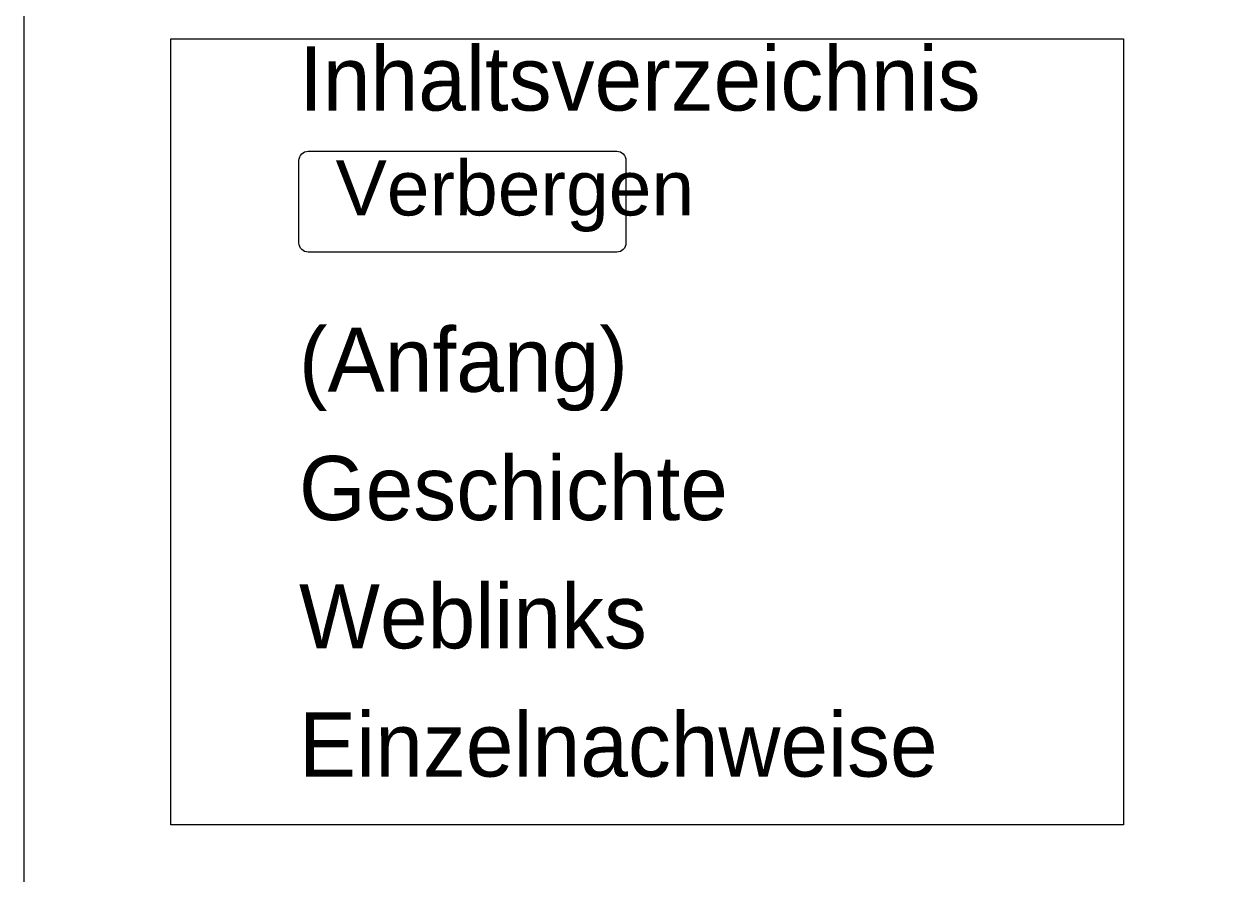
# Model space of a CAD drawing. Extents: x 0 to 1501, y 0 to 1747.
# Drawn here: x 0 to 263.9, y 1428.9 to 1614.3 of the extents above; entities that cross this region are included whole.
import ezdxf

# ---------------------------------------------------------------- set-up
doc = ezdxf.new("R2010")
doc.units = 0
doc.layers.get('0').update_dxf_attribs({"lineweight": 0})
doc.styles.add('Arial', font='Arial.ttf')

msp = doc.modelspace()

# ---------------------------------------------------------------- linework, layer by layer
at = {"true_color": 0xf8f9fa}
msp.add_lwpolyline([(0, 1747), (1280, 1747), (1280, 1027), (0, 1027), (0, 1747)], dxfattribs=at)
at = {"true_color": 0xffffff}
for points in [[(0, 1681), (1280, 1681), (1280, -0.03), (0, -0.03), (0, 1681)], [(32, 1611.16), (240, 1611.16), (240, 1439.59), (32, 1439.59), (32, 1611.16)]]:
    msp.add_lwpolyline(points, dxfattribs=at)
at = {"true_color": 0xeaecf0}
msp.add_lwpolyline([(62, 1586.59), (129.39, 1586.59), (129.39, 1586.59), (129.78, 1586.56), (130.16, 1586.44), (130.5, 1586.26), (130.8, 1586.01), (131.05, 1585.7), (131.24, 1585.36), (131.35, 1584.98), (131.39, 1584.59), (131.39, 1566.59), (131.39, 1566.59), (131.35, 1566.2), (131.24, 1565.83), (131.05, 1565.48), (130.8, 1565.18), (130.5, 1564.93), (130.16, 1564.75), (129.78, 1564.63), (129.39, 1564.59), (62, 1564.59), (62, 1564.59), (61.61, 1564.63), (61.23, 1564.75), (60.89, 1564.93), (60.59, 1565.18), (60.34, 1565.48), (60.15, 1565.83), (60.04, 1566.2), (60, 1566.59), (60, 1584.59), (60, 1584.59), (60.04, 1584.98), (60.15, 1585.36), (60.34, 1585.7), (60.59, 1586.01), (60.89, 1586.26), (61.23, 1586.44), (61.61, 1586.56), (62, 1586.59), (62, 1586.59)], dxfattribs=at)

# ---------------------------------------------------------------- texts
at = {"true_color": 0x101418}
msp.add_text('Inhaltsverzeichnis', height=14, dxfattribs=at).set_placement((60, 1595.48))
at = {"true_color": 0x202122, "style": 'Arial'}
msp.add_text('Verbergen', height=12, dxfattribs=at).set_placement((68, 1572.59))
at = {"true_color": 0x202122}
msp.add_text('(Anfang)', height=14, dxfattribs=at).set_placement((60, 1534.09))
at = {"true_color": 0x3366cc}
for s, p in [('Geschichte', (60, 1506.09)), ('Weblinks', (60, 1478.09)), ('Einzelnachweise', (60, 1450.09))]:
    msp.add_text(s, height=14, dxfattribs=at).set_placement(p)

doc.saveas('drawing.dxf')
